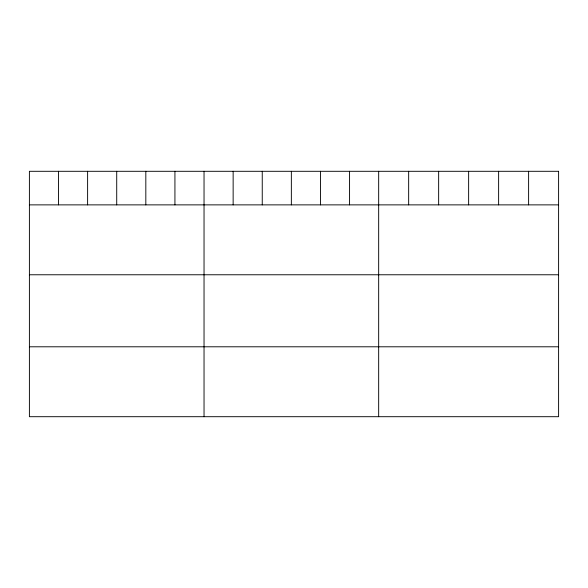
<?xml version="1.0" encoding="UTF-8"?>
<svg xmlns="http://www.w3.org/2000/svg" width="588" height="588" viewBox="0 0 588 588"><rect width="100%" height="100%" fill="white"/><g stroke="black" fill="none" stroke-linecap="round" stroke-linejoin="round"><path stroke-width="0.88" d="M29.4 204.874L558.6 204.874M29.4 274.772L558.6 274.772M29.4 346.795L558.6 346.795M528.612 171.299L528.612 204.874M498.624 171.299L498.624 204.874M468.636 171.299L468.636 204.874M438.648 171.299L438.648 204.874M408.66 171.299L408.66 204.874M378.672 171.299L378.672 416.701M349.566 171.299L349.566 204.874M320.46 171.299L320.46 204.874M291.354 171.299L291.354 204.874M262.248 171.299L262.248 204.874M233.142 171.299L233.142 204.874M204.036 171.299L204.036 416.701M174.93 171.299L174.93 204.874M145.824 171.299L145.824 204.874M116.718 171.299L116.718 204.874M87.612 171.299L87.612 204.874M58.506 171.299L58.506 204.874M558.6 171.299L29.4 171.299L29.4 416.701L558.6 416.701L558.6 171.299"/></g></svg>
